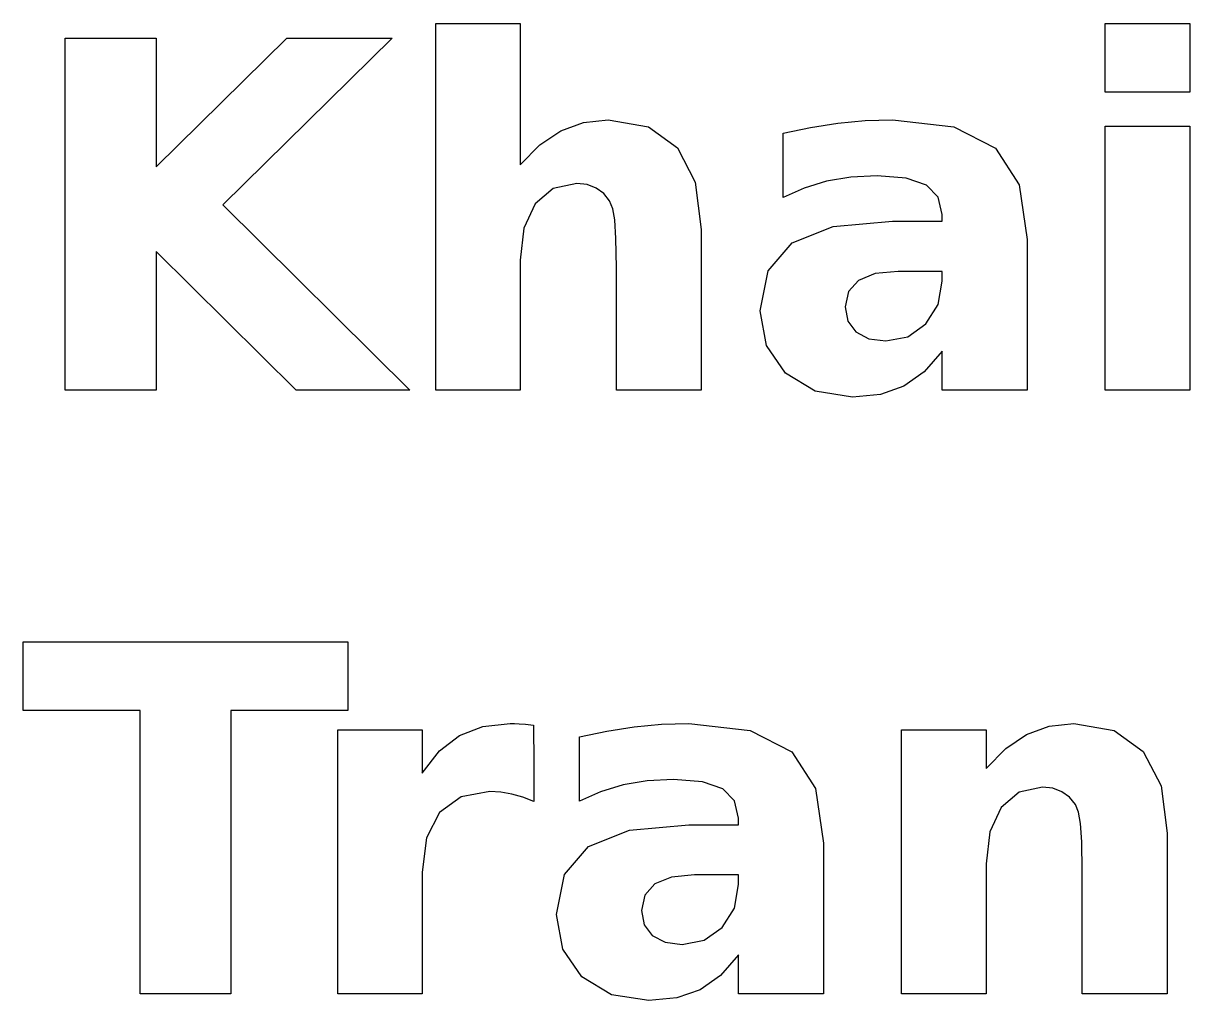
# Model space of a CAD drawing. Extents: x 6.6 to 84, y 4.9 to 69.7.
import ezdxf

# ---------------------------------------------------------------- set-up
doc = ezdxf.new("R2010")
doc.units = 0
doc.layers.add('Layer_1', color=7, linetype='CONTINUOUS')

msp = doc.modelspace()

# ---------------------------------------------------------------- linework, layer by layer
at = {"layer": 'Layer_1', "color": 7}
for points in [[(51.5798, 56.058628), (51.5798, 45.402372), (45.9548, 45.402372), (45.9548, 47.136748), (45.9548, 53.527372), (45.92744, 55.464876), (45.845408, 56.683628), (45.712592, 57.429724), (45.501656, 57.949252), (45.114936, 58.433628), (44.611032, 58.793004), (44.009472, 59.027372), (43.329784, 59.105532), (41.76728, 58.765692), (40.579784, 57.746156), (39.829784, 56.140684), (39.579784, 54.01178), (39.579784, 45.402404), (33.986032, 45.402404), (33.986032, 69.714908), (39.579784, 69.714908), (39.579784, 60.339908), (40.884472, 61.668028), (42.26728, 62.589908), (43.763376, 63.140692), (45.407912, 63.324284), (48.071968, 62.859436), (50.001656, 61.464908), (51.185248, 59.18366), (51.5798, 56.058628)], [(78.361048, 69.714876), (83.9548, 69.714876), (83.9548, 65.152372), (78.361048, 65.152372), (78.361048, 69.714876), (78.361048, 69.714876)], [(9.423552, 68.7305), (15.439176, 68.7305), (15.439176, 60.214876), (24.111048, 68.7305), (31.095424, 68.7305), (19.861048, 57.683628), (32.251672, 45.402372), (24.720424, 45.402372), (15.439176, 54.589876), (15.439176, 45.402372), (9.423552, 45.402372), (9.423552, 68.7305), (9.423552, 68.7305)], [(73.189176, 55.386748), (73.189176, 45.402372), (67.548552, 45.402372), (67.548552, 47.996124), (66.35324, 46.61722), (65.017296, 45.668004), (63.458704, 45.12894), (61.595424, 44.949252), (59.130584, 45.34378), (57.173552, 46.527372), (55.907928, 48.3555), (55.486048, 50.652372), (56.013392, 53.32034), (57.595424, 55.168004), (60.321984, 56.246124), (64.251672, 56.6055), (65.900112, 56.6055), (67.548552, 56.6055), (67.548552, 56.824252), (67.548552, 57.043004), (67.286832, 58.191436), (66.501672, 58.9805), (65.161832, 59.449252), (63.236048, 59.6055), (61.501672, 59.51566), (59.892296, 59.246124), (58.400112, 58.796908), (57.017296, 58.168004), (57.017296, 60.300812), (57.017296, 62.433628), (58.81808, 62.816436), (60.626672, 63.089876), (62.439176, 63.26566), (64.251672, 63.32422), (68.325896, 62.855468), (71.0798, 61.44922), (72.661832, 59.003908), (73.189176, 55.386748)], [(78.361048, 62.902372), (83.9548, 62.902372), (83.9548, 45.402372), (78.361048, 45.402372), (78.361048, 62.902372), (78.361048, 62.902372)], [(64.642296, 53.277372), (63.107136, 53.12894), (62.001672, 52.683628), (61.345424, 51.949252), (61.126672, 50.933628), (61.302456, 49.984404), (61.8298, 49.261748), (62.685272, 48.816436), (63.814176, 48.668004), (65.267296, 48.949252), (66.470424, 49.793004), (67.279024, 51.074252), (67.548552, 52.636748), (67.548552, 52.95706), (67.548552, 53.277372), (66.095424, 53.277372), (64.642296, 53.277372)], [(6.642296, 28.7305), (28.142296, 28.7305), (28.142296, 24.183628), (20.407928, 24.183628), (20.407928, 5.402372), (14.392296, 5.402372), (14.392296, 24.183628), (6.642296, 24.183628), (6.642296, 28.7305), (6.642296, 28.7305)], [(40.486048, 18.136748), (39.751672, 18.433628), (39.017296, 18.636748), (38.29464, 18.76566), (37.564176, 18.80862), (35.654016, 18.460964), (34.236048, 17.417996), (33.368864, 15.742212), (33.0798, 13.464868), (33.0798, 5.402364), (27.486048, 5.402364), (27.486048, 22.902364), (33.0798, 22.902364), (33.0798, 20.027364), (34.236048, 21.51174), (35.548552, 22.527364), (37.09152, 23.125028), (38.907928, 23.324244), (39.200896, 23.316244), (39.517296, 23.292804), (39.91964, 23.261524), (40.470424, 23.199044), (40.478424, 20.667796), (40.486424, 18.13654), (40.486432, 18.136556), (40.486048, 18.136748)], [(59.689176, 15.386748), (59.689176, 5.402372), (54.048552, 5.402372), (54.048552, 7.996124), (52.85324, 6.61722), (51.517296, 5.668004), (49.958704, 5.12894), (48.095424, 4.949252), (45.630584, 5.34378), (43.673552, 6.527372), (42.407928, 8.3555), (41.986048, 10.652372), (42.513392, 13.32034), (44.095424, 15.168004), (46.821984, 16.246124), (50.751672, 16.6055), (52.400112, 16.6055), (54.048552, 16.6055), (54.048552, 16.824252), (54.048552, 17.043004), (53.786832, 18.191436), (53.001672, 18.9805), (51.661832, 19.449252), (49.736048, 19.6055), (48.001672, 19.51566), (46.392296, 19.246124), (44.900112, 18.796908), (43.517296, 18.168004), (43.517296, 20.300812), (43.517296, 22.433628), (45.31808, 22.816436), (47.126672, 23.089876), (48.939176, 23.26566), (50.751672, 23.32422), (54.825896, 22.855468), (57.5798, 21.44922), (59.161832, 19.003908), (59.689176, 15.386748)], [(82.4548, 16.058628), (82.4548, 5.402372), (76.8298, 5.402372), (76.8298, 7.136748), (76.8298, 13.558628), (76.80244, 15.472692), (76.720408, 16.683628), (76.587592, 17.429724), (76.376656, 17.949252), (75.989936, 18.433628), (75.486032, 18.793004), (74.884472, 19.027372), (74.204784, 19.105532), (72.64228, 18.765684), (71.454784, 17.746156), (70.704784, 16.140684), (70.454784, 14.01178), (70.454784, 5.402404), (64.861032, 5.402404), (64.861032, 22.902404), (70.454784, 22.902404), (70.454784, 20.339908), (71.759472, 21.668028), (73.14228, 22.589908), (74.638376, 23.140692), (76.282912, 23.324284), (78.946968, 22.859436), (80.876656, 21.464908), (82.060248, 19.18366), (82.4548, 16.058628)], [(51.142296, 13.277372), (49.607136, 13.128932), (48.501672, 12.683628), (47.845424, 11.949252), (47.626672, 10.933628), (47.802456, 9.984404), (48.3298, 9.261748), (49.185272, 8.816444), (50.314176, 8.668004), (51.767296, 8.949252), (52.970424, 9.793004), (53.779024, 11.074252), (54.048552, 12.636748), (54.048552, 12.95706), (54.048552, 13.277372), (52.595424, 13.277372), (51.142296, 13.277372)]]:
    msp.add_lwpolyline(points, close=True, dxfattribs=at)

doc.saveas('drawing.dxf')
